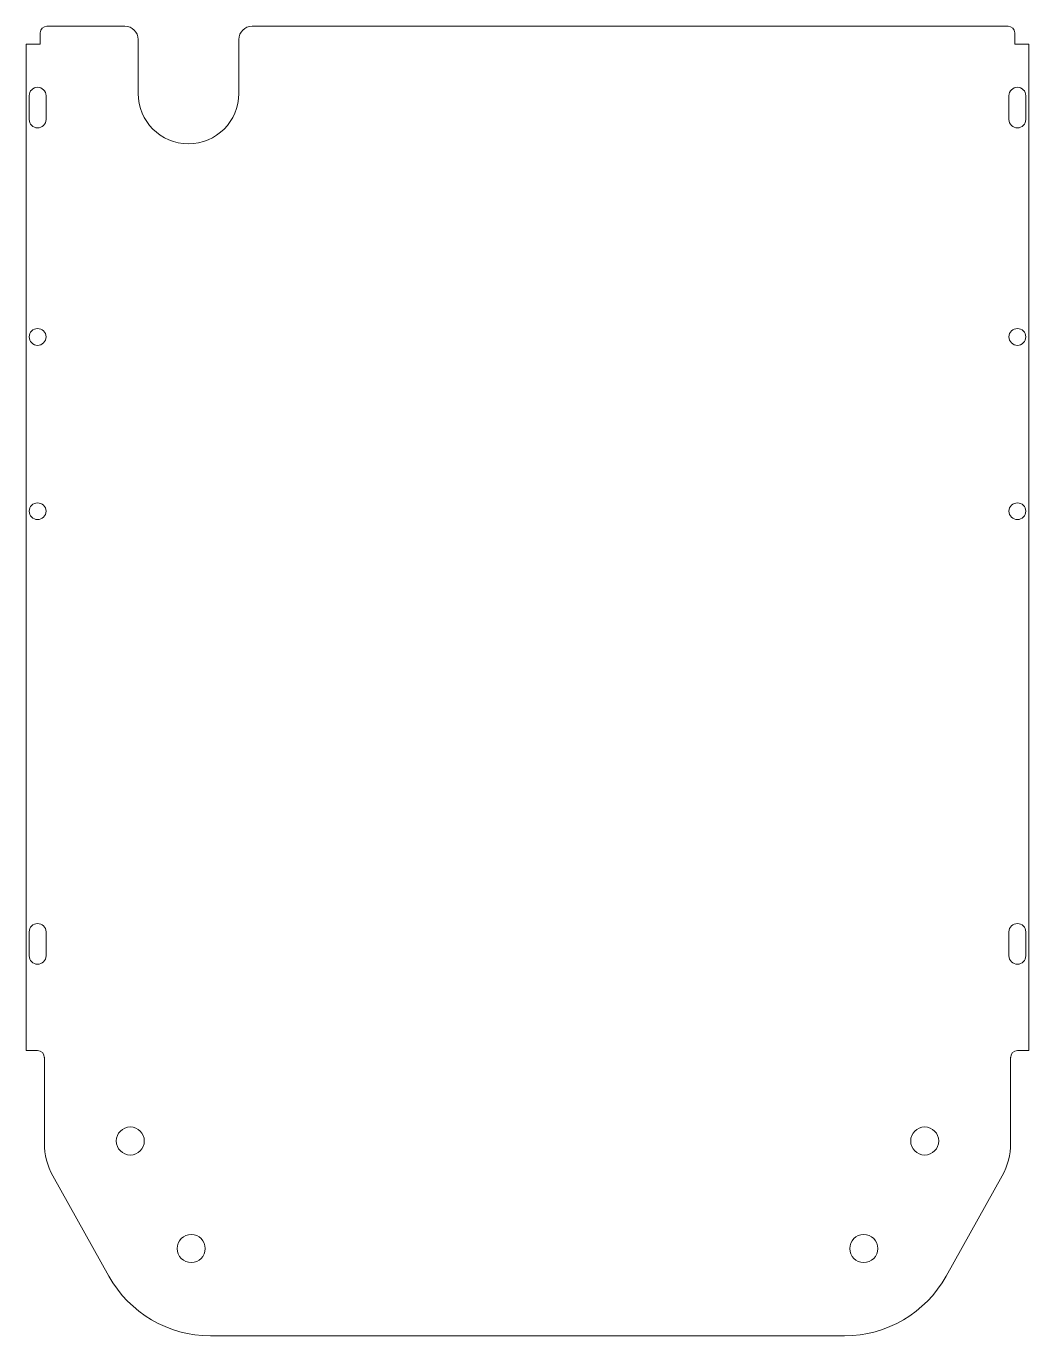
# Model space of a CAD drawing. Header units: inches. Extents: x -13 to 2, y 7.2 to 26.7.
import ezdxf

# ---------------------------------------------------------------- set-up
doc = ezdxf.new("R2010")
doc.units = ezdxf.units.IN
doc.header["$MEASUREMENT"] = 0

msp = doc.modelspace()

# ---------------------------------------------------------------- linework, layer by layer
at = {"color": 7, "linetype": 'Continuous', "lineweight": 15}
for p, q in [((-12.744, 26.395), (-12.744, 26.56)), ((-12.644, 26.66), (-11.484, 26.66)), ((-9.591, 26.66), (1.658, 26.66)), ((1.758, 26.56), (1.758, 26.395)), ((-12.953, 26.395), (-12.744, 26.395)), ((-12.953, 26.395), (-12.953, 11.418)), ((-11.288, 26.463), (-11.288, 25.66)), ((-9.788, 25.66), (-9.788, 26.463)), ((1.758, 26.395), (1.967, 26.395)), ((1.967, 26.395), (1.967, 11.418)), ((-12.908, 25.626), (-12.908, 25.272)), ((-12.658, 25.272), (-12.658, 25.626)), ((1.672, 25.626), (1.672, 25.272)), ((1.922, 25.272), (1.922, 25.626)), ((-12.908, 13.182), (-12.908, 12.827)), ((-12.658, 12.827), (-12.658, 13.182)), ((1.672, 13.182), (1.672, 12.827)), ((1.922, 12.827), (1.922, 13.182)), ((-12.783, 11.418), (-12.953, 11.418)), ((-12.683, 10.039), (-12.683, 11.316)), ((1.697, 11.316), (1.697, 10.039)), ((1.967, 11.418), (1.797, 11.418)), ((-11.723, 8.06), (-12.556, 9.552)), ((1.57, 9.552), (0.737, 8.06)), ((-0.775, 7.172), (-10.211, 7.172))]:
    msp.add_line(p, q, dxfattribs=at)
for centre, radius in [((-12.783, 22.036), 0.125), ((1.797, 22.036), 0.125), ((-12.783, 19.442), 0.125), ((1.797, 19.442), 0.125), ((-11.404, 10.071), 0.209), ((0.418, 10.071), 0.209), ((-10.497, 8.471), 0.209), ((-0.489, 8.471), 0.209)]:
    msp.add_circle(centre, radius, dxfattribs=at)
for centre, radius, start, end in [((-12.644, 26.56), 0.1, 90, 180), ((-11.484, 26.463), 0.197, 0, 90), ((-9.591, 26.463), 0.197, 90, 180), ((1.658, 26.56), 0.1, 0, 90), ((-12.783, 25.626), 0.125, 0, 180), ((1.797, 25.626), 0.125, 0, 180), ((-10.538, 25.66), 0.75, 180, 0), ((-12.783, 25.272), 0.125, 180, 360), ((1.797, 25.272), 0.125, 180, 0), ((-12.783, 13.182), 0.125, 0, 180), ((1.797, 13.182), 0.125, 0, 180), ((-12.783, 12.827), 0.125, 180, 0), ((1.797, 12.827), 0.125, 180, 0), ((-12.785, 11.317), 0.101, 359.295, 89.2772), ((1.799, 11.317), 0.101, 90.7521, 180.6757), ((-11.683, 10.039), 1, 180, 209.1828), ((0.697, 10.039), 1, 330.8172, 0), ((-10.211, 8.904), 1.732, 209.1828, 270), ((-0.775, 8.904), 1.732, 270, 330.8172)]:
    msp.add_arc(centre, radius, start, end, dxfattribs=at)

doc.saveas('drawing.dxf')
